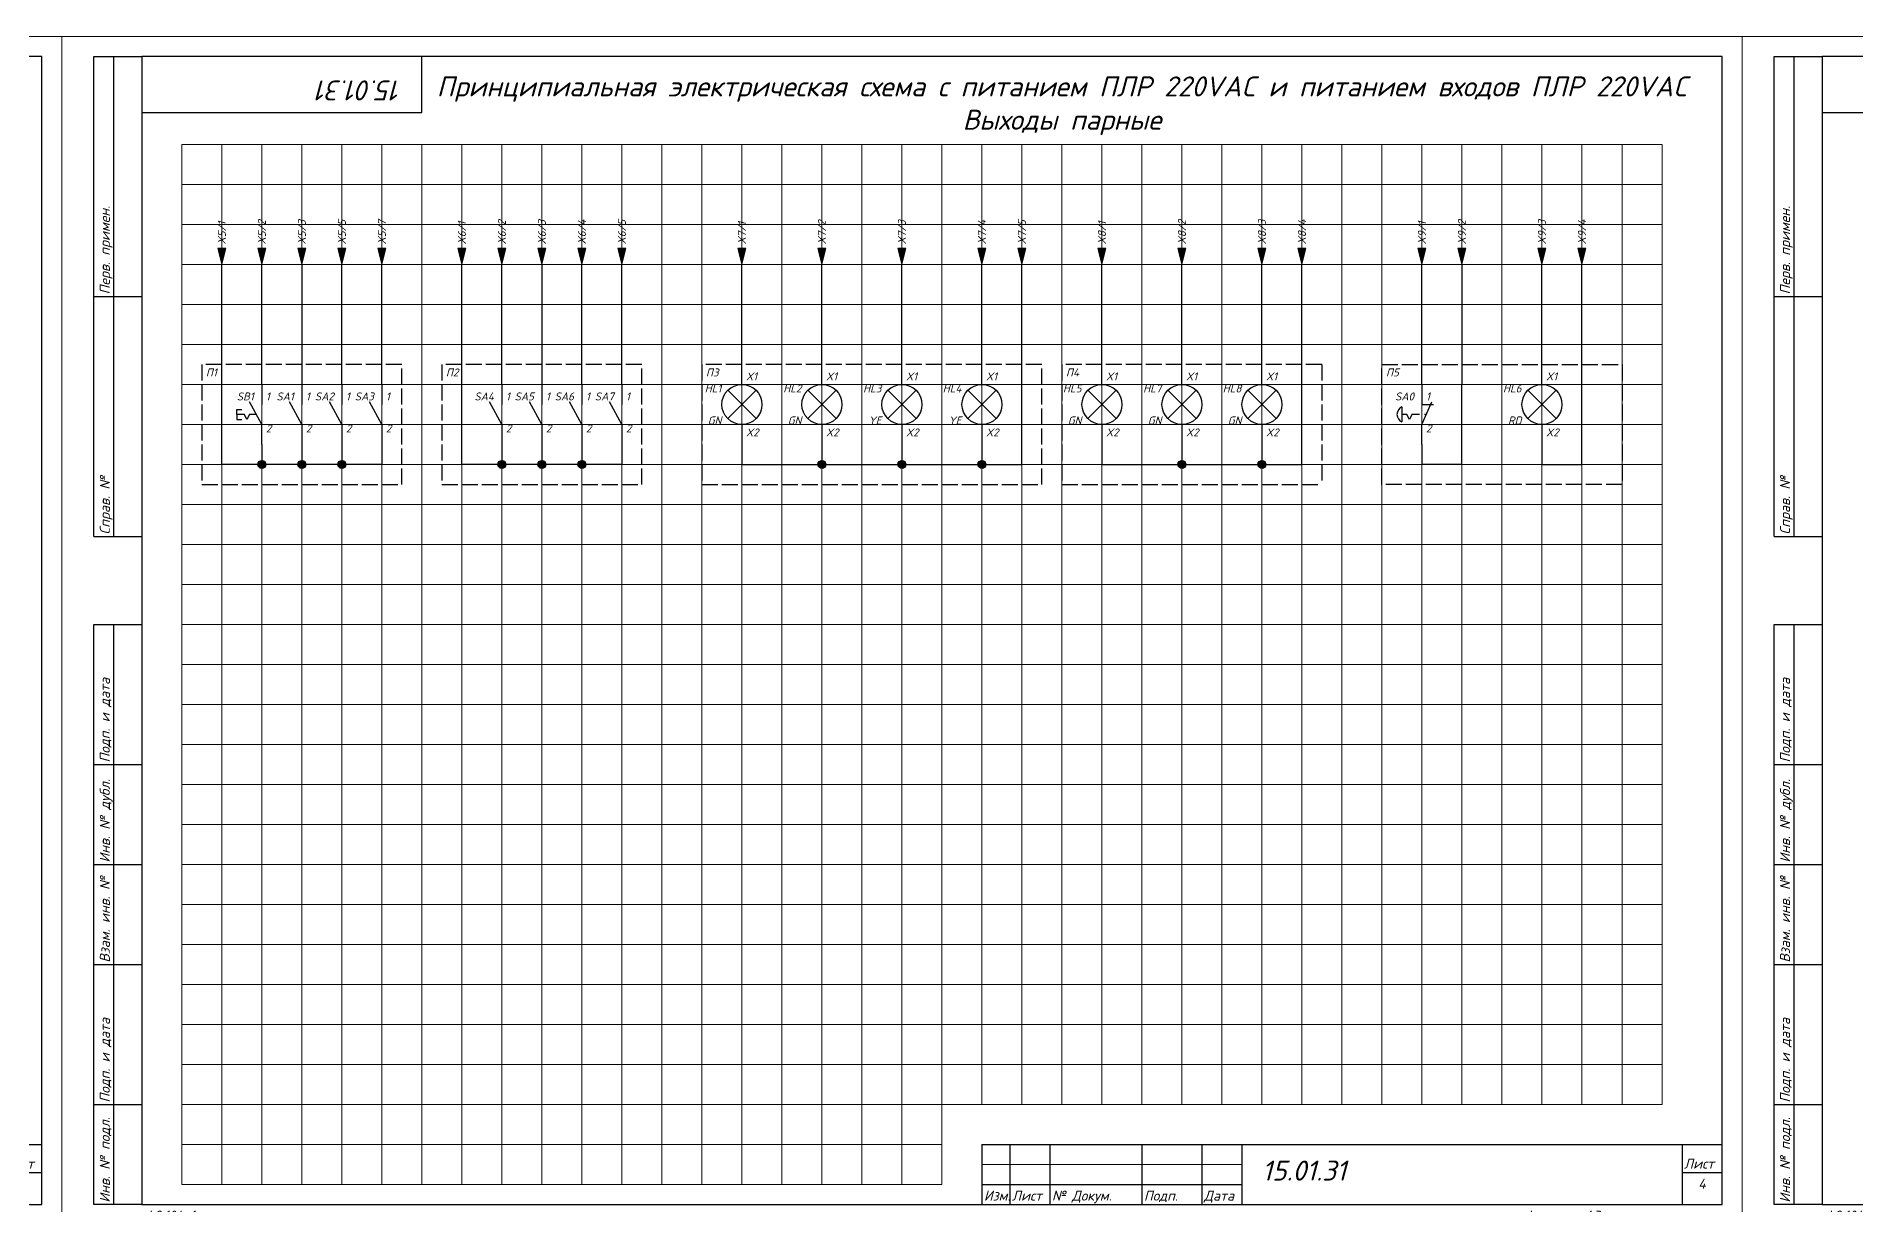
# Model space of a CAD drawing. Header units: millimetres. Extents: x 0 to 53000, y -591 to 24400.
# Drawn here: x 7153.6 to 7608.4, y 305 to 597 of the extents above; entities that cross this region are included whole.
import ezdxf
from ezdxf.enums import TextEntityAlignment as Align

# ---------------------------------------------------------------- set-up
doc = ezdxf.new("R2010")
doc.units = ezdxf.units.MM
doc.linetypes.add('Ш4х1_Гост_ЕСКД', pattern=[5, 4, -1])
for name, color, linetype, lineweight in [('4', 4, 'Continuous', 15), ('Основная', 7, 'Continuous', 30), ('Штриховая', 7, 'Ш4х1_Гост_ЕСКД', 30)]:
    doc.layers.add(name, color=color, linetype=linetype, lineweight=lineweight)
doc.layers.add('Привязки', color=2, linetype='Continuous', lineweight=0, plot=False, transparency=0.8)
doc.layers.add('рамка', color=253, linetype='Continuous', lineweight=5, transparency=0.8)
doc.styles.add('текст', font='isocpeui.ttf')

# ---------------------------------------------------------------- blocks, each defined once
blk = doc.blocks.new('*U110')
for p, q in [((8, 232), (8, 292)), ((8, 292), (20, 292)), ((13, 232), (13, 292)), ((90, 292), (90, 292)), ((90, 292), (90, 292)), ((90, 278), (90, 292)), ((90, 292), (90, 292)), ((90, 292), (90, 292)), ((90, 292), (90, 292)), ((20, 278), (90, 278)), ((8, 232), (20, 232)), ((8, 172), (8, 232)), ((13, 172), (13, 232)), ((8, 172), (20, 172)), ((8, 115), (8, 150)), ((8, 150), (20, 150)), ((13, 115), (13, 150)), ((8, 90), (8, 115)), ((8, 115), (20, 115)), ((13, 90), (13, 115)), ((8, 65), (8, 90)), ((8, 90), (20, 90)), ((13, 65), (13, 90)), ((8, 30), (8, 65)), ((8, 65), (20, 65)), ((13, 30), (13, 65)), ((8, 5), (8, 30)), ((8, 30), (20, 30)), ((13, 5), (13, 30)), ((230, 20), (415, 20)), ((230, 20), (230, 5)), ((237, 20), (237, 5)), ((247, 20), (247, 5)), ((270, 20), (270, 5)), ((285, 20), (285, 5)), ((295, 20), (295, 5)), ((405, 20), (405, 5)), ((415, 20), (415, 20)), ((415, 20), (415, 20)), ((230, 10), (295, 10)), ((405, 13), (415, 13)), ((20, 5), (8, 5)), ((230, 5), (295, 5)), ((415, 5), (415, 5)), ((415, 5), (415, 5)), ((415, 5), (415, 5)), ((415, 5), (415, 5)), ((415, 5), (415, 5)), ((415, 5), (415, 5)), ((415, 5), (415, 5))]:
    blk.add_line(p, q)
blk.add_lwpolyline([(20, 5), (415, 5), (415, 292), (20, 292)], close=True)
at = {"layer": '4'}
for p, q in [((230, 15), (295, 15)), ((415, 5), (415, 5)), ((415, 5), (415, 5)), ((415, 5), (415, 5)), ((415, 5), (415, 5)), ((415, 5), (415, 5)), ((415, 5), (415, 5)), ((415, 5), (415, 5)), ((415, 5), (415, 5)), ((415, 5), (415, 5))]:
    blk.add_line(p, q, dxfattribs=at)
at = {"layer": 'Привязки'}
blk.add_lwpolyline([(0, 0), (420, 0), (420, 297), (0, 297)], close=True, dxfattribs=at)
at = {"layer": 'рамка'}
blk.add_lwpolyline([(0, 297), (420, 297), (420, 0), (0, 0)], close=True, dxfattribs=at)
at = {"style": 'текст'}
for s, p in [('Перв. примен.', (12, 232.5)), ('Справ. №', (12, 172.5)), ('Подп. и дата', (12, 115.5)), ('Инв. № дубл.', (12, 90.5)), ('Взам. инв. №', (12, 65.5)), ('Подп. и дата', (12, 30.5)), ('Инв. № подл.', (12, 5.5))]:
    blk.add_text(s, height=2.5, rotation=90, dxfattribs=at).set_placement(p)
for s, height, p in [('Лист', 2.5, (405.5, 14)), ('Ф2.104-1.', 0.005, (20, 4.99)), ('Изм.', 2.5, (230.5, 6)), ('Лист', 2.5, (237.5, 6)), ('№ Докум.', 2.5, (247.5, 6)), ('Подп.', 2.5, (270.5, 6)), ('Дата', 2.5, (285.5, 6)), ('Разраб.', 0.0000135, (415, 5)), ('Пров.', 0.0000135, (415, 5)), ('Т.контр.', 0.0000135, (415, 5)), ('Н.контр.', 0.0000135, (415, 5)), ('Утв.', 0.0000135, (415, 5)), ('Лит.', 0.0000135, (415, 5)), ('Масса', 0.0000135, (415, 5)), ('Масштаб', 0.0000135, (415, 5)), ('Листов', 0.0000135, (415, 5)), ('Ф2.104-1а.', 2.5, (20.5, 1)), ('Формат', 2.5, (365.5, 1)), ('А3', 2.5, (380.5, 1)), ('А4', 0.025, (419.61, 0.01)), ('А2', 0.00833, (419.87, 0)), ('А1', 0.00625, (419.9, 0)), ('А0', 0.005, (419.92, 0))]:
    blk.add_text(s, height=height, dxfattribs=at).set_placement(p)
for tag, p, height in [('12', (90, 292), 0.00000373), ('13', (90, 292), 0.00000373), ('27', (90, 292), 0.00000522), ('29', (105, 249), 3.5), ('ИЗМ2', (230.5, 16), 2.5), ('ЛИСТИЗМ2', (237.5, 16), 2.5), ('№ДОКУМИЗМ2', (247.5, 16), 2.5), ('28', (415, 20), 0.0000438), ('ОБОЗНАЧЕНИЕ', (300, 11), 5), ('ИЗМ1', (230.5, 11), 2.5), ('ЛИСТИЗМ1', (237.5, 11), 2.5), ('№ДОКУМИЗМ1', (247.5, 11), 2.5), ('ПОДПИЗМ1', (270.5, 11), 2.5), ('ДАТАИЗМ1', (285.5, 11), 2.5), ('ДАТАНКОНТР', (285.5, 11), 2.5), ('ДАТАУТВ', (285.5, 6), 2.5), ('РАЗРАБ', (415, 5), 0.0000135), ('ЛИСТОВ', (415, 5), 0.0000135), ('ПРОВ', (415, 5), 0.0000135), ('ТКОНТР', (415, 5), 0.0000135), ('НКОНТР', (415, 5), 0.0000135), ('УТВ', (415, 5), 0.0000135), ('10', (415, 5), 0.0000135), ('11', (415, 5), 0.0000135), ('ПОДПИЗМ2', (415, 5), 0.0000135), ('ДАТАИЗМ2', (415, 5), 0.0000135), ('ИЗМ3', (415, 5), 0.0000135), ('ЛИСТИЗМ3', (415, 5), 0.0000135), ('№ДОКУМИЗМ3', (415, 5), 0.0000135), ('ПОДПИЗМ3', (415, 5), 0.0000135), ('ДАТАИЗМ3', (415, 5), 0.0000135), ('ИЗМ4', (415, 5), 0.0000135), ('ЛИСТИЗМ4', (415, 5), 0.0000135), ('№ДОКУМИЗМ4', (415, 5), 0.0000135), ('ПОДПИЗМ4', (415, 5), 0.0000135), ('ДАТАИЗМ4', (415, 5), 0.0000135), ('ДАТАРАЗРАБ', (415, 5), 0.0000135), ('ДАТАПРОВ', (415, 5), 0.0000135), ('ДАТАТКОНТР', (415, 5), 0.0000135)]:
    blk.add_attdef(tag, p, '', height=height, dxfattribs=at)
for tag, p, height, rotation in [('ОБОЗНАЧЕНИЕ-ВЕРХ', (85, 286), 3.5, 180), ('ПРИМЕНЯЕМОСТЬ', (19, 232.5), 2.5, 90), ('СПРАВ№', (19, 172.5), 2.5, 90), ('ДАТАУЧЁТАДУБЛ', (19, 115.5), 2.5, 90), ('ИНВ№ДУБЛ', (19, 90.5), 2.5, 90), ('ВЗАМИНВ№', (19, 65.5), 2.5, 90), ('ДАТАУЧЁТА', (19, 30.5), 2.5, 90), ('ИНВ№ПОДЛ', (19, 5.5), 2.5, 90)]:
    blk.add_attdef(tag, p, '', height=height, rotation=rotation, dxfattribs=at)
blk.add_attdef('30', text='', height=5, dxfattribs=at).set_placement((355, 34), align=Align.MIDDLE)
for tag, height, p in [('ЛИСТ', 2.5, (410, 9)), ('НАИМЕНОВАНИЕ1', 0.000027, (415, 5)), ('НАИМЕНОВАНИЕ2', 0.0000189, (415, 5)), ('НАИМЕНОВАНИЕ3', 0.0000189, (415, 5)), ('НАИМЕНОВАНИЕ4', 0.0000135, (415, 5)), ('МАССА', 0.0000189, (415, 5)), ('МАСШТАБ', 0.0000189, (415, 5)), ('МАТЕРИАЛ1', 0.0000135, (415, 5)), ('МАТЕРИАЛ2', 0.0000135, (415, 5)), ('МАТЕРИАЛ3', 0.0000135, (415, 5)), ('ПРЕДПРИЯТИЕ1', 0.0000189, (415, 5)), ('ПРЕДПРИЯТИЕ2', 0.0000189, (415, 5)), ('ПРЕДПРИЯТИЕ3', 0.0000189, (415, 5))]:
    blk.add_attdef(tag, text='', height=height, dxfattribs=at).set_placement(p, align=Align.CENTER)
for tag in ['ЛИТЕРА', 'ЛИТЕРА2', 'ЛИТЕРА3']:
    blk.add_attdef(tag, text='', height=0.0000135, dxfattribs=at).set_placement((415, 5), align=Align.RIGHT)
for tag in ['ИНДЕКС', 'ИНДЕКС2', 'ИНДЕКС3']:
    blk.add_attdef(tag, text='', height=0.0000135, dxfattribs=at).set_placement((415, 5), align=Align.TOP_LEFT)

msp = doc.modelspace()

# ---------------------------------------------------------------- hatches: boundary and pattern name
at = {"layer": 'Основная'}
h = msp.add_hatch(color=256, dxfattribs=at)
h.dxf.hatch_style = 1
h.paths.add_polyline_path([(7200, 540), (7201, 544), (7200, 544)])
h.paths.add_polyline_path([(7200, 540), (7200, 544), (7199, 544)])
h = msp.add_hatch(color=256, dxfattribs=at)
h.dxf.hatch_style = 1
h.paths.add_polyline_path([(7210, 540), (7211, 544), (7210, 544)])
h.paths.add_polyline_path([(7210, 540), (7210, 544), (7209, 544)])
h = msp.add_hatch(color=256, dxfattribs=at)
h.dxf.hatch_style = 1
h.paths.add_polyline_path([(7220, 540), (7221, 544), (7220, 544)])
h.paths.add_polyline_path([(7220, 540), (7220, 544), (7219, 544)])
h = msp.add_hatch(color=256, dxfattribs=at)
h.dxf.hatch_style = 1
h.paths.add_polyline_path([(7230, 540), (7231, 544), (7230, 544)])
h.paths.add_polyline_path([(7230, 540), (7230, 544), (7229, 544)])
h = msp.add_hatch(color=256, dxfattribs=at)
h.dxf.hatch_style = 1
h.paths.add_polyline_path([(7240, 540), (7241, 544), (7240, 544)])
h.paths.add_polyline_path([(7240, 540), (7240, 544), (7239, 544)])
h = msp.add_hatch(color=256, dxfattribs=at)
h.dxf.hatch_style = 1
h.paths.add_polyline_path([(7260, 540), (7261, 544), (7260, 544)])
h.paths.add_polyline_path([(7260, 540), (7260, 544), (7259, 544)])
h = msp.add_hatch(color=256, dxfattribs=at)
h.dxf.hatch_style = 1
h.paths.add_polyline_path([(7270, 540), (7271, 544), (7270, 544)])
h.paths.add_polyline_path([(7270, 540), (7270, 544), (7269, 544)])
h = msp.add_hatch(color=256, dxfattribs=at)
h.dxf.hatch_style = 1
h.paths.add_polyline_path([(7280, 540), (7281, 544), (7280, 544)])
h.paths.add_polyline_path([(7280, 540), (7280, 544), (7279, 544)])
h = msp.add_hatch(color=256, dxfattribs=at)
h.dxf.hatch_style = 1
h.paths.add_polyline_path([(7290, 540), (7291, 544), (7290, 544)])
h.paths.add_polyline_path([(7290, 540), (7290, 544), (7289, 544)])
h = msp.add_hatch(color=256, dxfattribs=at)
h.dxf.hatch_style = 1
h.paths.add_polyline_path([(7300, 540), (7301, 544), (7300, 544)])
h.paths.add_polyline_path([(7300, 540), (7300, 544), (7299, 544)])
h = msp.add_hatch(color=256, dxfattribs=at)
h.dxf.hatch_style = 1
h.paths.add_polyline_path([(7330, 540), (7331, 544), (7330, 544)])
h.paths.add_polyline_path([(7330, 540), (7330, 544), (7329, 544)])
h = msp.add_hatch(color=256, dxfattribs=at)
h.dxf.hatch_style = 1
h.paths.add_polyline_path([(7350, 540), (7351, 544), (7350, 544)])
h.paths.add_polyline_path([(7350, 540), (7350, 544), (7349, 544)])
h = msp.add_hatch(color=256, dxfattribs=at)
h.dxf.hatch_style = 1
h.paths.add_polyline_path([(7370, 540), (7371, 544), (7370, 544)])
h.paths.add_polyline_path([(7370, 540), (7370, 544), (7369, 544)])
h = msp.add_hatch(color=256, dxfattribs=at)
h.dxf.hatch_style = 1
h.paths.add_polyline_path([(7390, 540), (7391, 544), (7390, 544)])
h.paths.add_polyline_path([(7390, 540), (7390, 544), (7389, 544)])
h = msp.add_hatch(color=256, dxfattribs=at)
h.dxf.hatch_style = 1
h.paths.add_polyline_path([(7400, 540), (7401, 544), (7400, 544)])
h.paths.add_polyline_path([(7400, 540), (7400, 544), (7399, 544)])
h = msp.add_hatch(color=256, dxfattribs=at)
h.dxf.hatch_style = 1
h.paths.add_polyline_path([(7420, 540), (7421, 544), (7420, 544)])
h.paths.add_polyline_path([(7420, 540), (7420, 544), (7419, 544)])
h = msp.add_hatch(color=256, dxfattribs=at)
h.dxf.hatch_style = 1
h.paths.add_polyline_path([(7440, 540), (7441, 544), (7440, 544)])
h.paths.add_polyline_path([(7440, 540), (7440, 544), (7439, 544)])
h = msp.add_hatch(color=256, dxfattribs=at)
h.dxf.hatch_style = 1
h.paths.add_polyline_path([(7460, 540), (7461, 544), (7460, 544)])
h.paths.add_polyline_path([(7460, 540), (7460, 544), (7459, 544)])
h = msp.add_hatch(color=256, dxfattribs=at)
h.dxf.hatch_style = 1
h.paths.add_polyline_path([(7470, 540), (7471, 544), (7470, 544)])
h.paths.add_polyline_path([(7470, 540), (7470, 544), (7469, 544)])
h = msp.add_hatch(color=256, dxfattribs=at)
h.dxf.hatch_style = 1
h.paths.add_polyline_path([(7500, 540), (7501, 544), (7500, 544)])
h.paths.add_polyline_path([(7500, 540), (7500, 544), (7499, 544)])
h = msp.add_hatch(color=256, dxfattribs=at)
h.dxf.hatch_style = 1
h.paths.add_polyline_path([(7510, 540), (7511, 544), (7510, 544)])
h.paths.add_polyline_path([(7510, 540), (7510, 544), (7509, 544)])
h = msp.add_hatch(color=256, dxfattribs=at)
h.dxf.hatch_style = 1
h.paths.add_polyline_path([(7530, 540), (7531, 544), (7530, 544)])
h.paths.add_polyline_path([(7530, 540), (7530, 544), (7529, 544)])
h = msp.add_hatch(color=256, dxfattribs=at)
h.dxf.hatch_style = 1
h.paths.add_polyline_path([(7540, 540), (7541, 544), (7540, 544)])
h.paths.add_polyline_path([(7540, 540), (7540, 544), (7539, 544)])
h = msp.add_hatch(color=256, dxfattribs=at)
h.dxf.hatch_style = 1
h.paths.add_polyline_path([(7210, 490), (7210, 491, 0.414213562), (7209, 490)])
h.paths.add_polyline_path([(7211, 490, 0.414213562), (7210, 491), (7210, 490)])
h.paths.add_polyline_path([(7209, 490, 0.414213562), (7210, 489), (7210, 490)])
h.paths.add_polyline_path([(7210, 490), (7210, 489, 0.414213562), (7211, 490)])
h = msp.add_hatch(color=256, dxfattribs=at)
h.dxf.hatch_style = 1
h.paths.add_polyline_path([(7220, 490), (7220, 491, 0.414213562), (7219, 490)])
h.paths.add_polyline_path([(7221, 490, 0.414213562), (7220, 491), (7220, 490)])
h.paths.add_polyline_path([(7219, 490, 0.414213562), (7220, 489), (7220, 490)])
h.paths.add_polyline_path([(7220, 490), (7220, 489, 0.414213562), (7221, 490)])
h = msp.add_hatch(color=256, dxfattribs=at)
h.dxf.hatch_style = 1
h.paths.add_polyline_path([(7230, 490), (7230, 491, 0.414213562), (7229, 490)])
h.paths.add_polyline_path([(7231, 490, 0.414213562), (7230, 491), (7230, 490)])
h.paths.add_polyline_path([(7229, 490, 0.414213562), (7230, 489), (7230, 490)])
h.paths.add_polyline_path([(7230, 490), (7230, 489, 0.414213562), (7231, 490)])
h = msp.add_hatch(color=256, dxfattribs=at)
h.dxf.hatch_style = 1
h.paths.add_polyline_path([(7270, 490), (7270, 491, 0.414213562), (7269, 490)])
h.paths.add_polyline_path([(7271, 490, 0.414213562), (7270, 491), (7270, 490)])
h.paths.add_polyline_path([(7269, 490, 0.414213562), (7270, 489), (7270, 490)])
h.paths.add_polyline_path([(7270, 490), (7270, 489, 0.414213562), (7271, 490)])
h = msp.add_hatch(color=256, dxfattribs=at)
h.dxf.hatch_style = 1
h.paths.add_polyline_path([(7280, 490), (7280, 491, 0.414213562), (7279, 490)])
h.paths.add_polyline_path([(7281, 490, 0.414213562), (7280, 491), (7280, 490)])
h.paths.add_polyline_path([(7279, 490, 0.414213562), (7280, 489), (7280, 490)])
h.paths.add_polyline_path([(7280, 490), (7280, 489, 0.414213562), (7281, 490)])
h = msp.add_hatch(color=256, dxfattribs=at)
h.dxf.hatch_style = 1
h.paths.add_polyline_path([(7290, 490), (7290, 491, 0.414213562), (7289, 490)])
h.paths.add_polyline_path([(7291, 490, 0.414213562), (7290, 491), (7290, 490)])
h.paths.add_polyline_path([(7289, 490, 0.414213562), (7290, 489), (7290, 490)])
h.paths.add_polyline_path([(7290, 490), (7290, 489, 0.414213562), (7291, 490)])
h = msp.add_hatch(color=256, dxfattribs=at)
h.dxf.hatch_style = 1
h.paths.add_polyline_path([(7350, 490), (7350, 491, 0.414213562), (7349, 490)])
h.paths.add_polyline_path([(7351, 490, 0.414213562), (7350, 491), (7350, 490)])
h.paths.add_polyline_path([(7349, 490, 0.414213562), (7350, 489), (7350, 490)])
h.paths.add_polyline_path([(7350, 490), (7350, 489, 0.414213562), (7351, 490)])
h = msp.add_hatch(color=256, dxfattribs=at)
h.dxf.hatch_style = 1
h.paths.add_polyline_path([(7370, 490), (7370, 491, 0.414213562), (7369, 490)])
h.paths.add_polyline_path([(7371, 490, 0.414213562), (7370, 491), (7370, 490)])
h.paths.add_polyline_path([(7369, 490, 0.414213562), (7370, 489), (7370, 490)])
h.paths.add_polyline_path([(7370, 490), (7370, 489, 0.414213562), (7371, 490)])
h = msp.add_hatch(color=256, dxfattribs=at)
h.dxf.hatch_style = 1
h.paths.add_polyline_path([(7390, 490), (7390, 491, 0.414213562), (7389, 490)])
h.paths.add_polyline_path([(7391, 490, 0.414213562), (7390, 491), (7390, 490)])
h.paths.add_polyline_path([(7389, 490, 0.414213562), (7390, 489), (7390, 490)])
h.paths.add_polyline_path([(7390, 490), (7390, 489, 0.414213562), (7391, 490)])
h = msp.add_hatch(color=256, dxfattribs=at)
h.dxf.hatch_style = 1
h.paths.add_polyline_path([(7440, 490), (7440, 491, 0.414213562), (7439, 490)])
h.paths.add_polyline_path([(7441, 490, 0.414213562), (7440, 491), (7440, 490)])
h.paths.add_polyline_path([(7439, 490, 0.414213562), (7440, 489), (7440, 490)])
h.paths.add_polyline_path([(7440, 490), (7440, 489, 0.414213562), (7441, 490)])
h = msp.add_hatch(color=256, dxfattribs=at)
h.dxf.hatch_style = 1
h.paths.add_polyline_path([(7460, 490), (7460, 491, 0.414213562), (7459, 490)])
h.paths.add_polyline_path([(7461, 490, 0.414213562), (7460, 491), (7460, 490)])
h.paths.add_polyline_path([(7459, 490, 0.414213562), (7460, 489), (7460, 490)])
h.paths.add_polyline_path([(7460, 490), (7460, 489, 0.414213562), (7461, 490)])

# ---------------------------------------------------------------- linework, layer by layer
for p, q in [((7199, 544), (7200, 540)), ((7201, 544), (7199, 544)), ((7200, 540), (7201, 544)), ((7209, 544), (7210, 540)), ((7211, 544), (7209, 544)), ((7210, 540), (7211, 544)), ((7219, 544), (7220, 540)), ((7221, 544), (7219, 544)), ((7220, 540), (7221, 544)), ((7229, 544), (7230, 540)), ((7231, 544), (7229, 544)), ((7230, 540), (7231, 544)), ((7239, 544), (7240, 540)), ((7241, 544), (7239, 544)), ((7240, 540), (7241, 544)), ((7259, 544), (7260, 540)), ((7261, 544), (7259, 544)), ((7260, 540), (7261, 544)), ((7269, 544), (7270, 540)), ((7271, 544), (7269, 544)), ((7270, 540), (7271, 544)), ((7279, 544), (7280, 540)), ((7281, 544), (7279, 544)), ((7280, 540), (7281, 544)), ((7289, 544), (7290, 540)), ((7291, 544), (7289, 544)), ((7290, 540), (7291, 544)), ((7299, 544), (7300, 540)), ((7301, 544), (7299, 544)), ((7300, 540), (7301, 544)), ((7329, 544), (7330, 540)), ((7331, 544), (7329, 544)), ((7330, 540), (7331, 544)), ((7349, 544), (7350, 540)), ((7351, 544), (7349, 544)), ((7350, 540), (7351, 544)), ((7369, 544), (7370, 540)), ((7371, 544), (7369, 544)), ((7370, 540), (7371, 544)), ((7389, 544), (7390, 540)), ((7391, 544), (7389, 544)), ((7390, 540), (7391, 544)), ((7399, 544), (7400, 540)), ((7401, 544), (7399, 544)), ((7400, 540), (7401, 544)), ((7419, 544), (7420, 540)), ((7421, 544), (7419, 544)), ((7420, 540), (7421, 544)), ((7439, 544), (7440, 540)), ((7441, 544), (7439, 544)), ((7440, 540), (7441, 544)), ((7459, 544), (7460, 540)), ((7461, 544), (7459, 544)), ((7460, 540), (7461, 544)), ((7469, 544), (7470, 540)), ((7471, 544), (7469, 544)), ((7470, 540), (7471, 544)), ((7499, 544), (7500, 540)), ((7501, 544), (7499, 544)), ((7500, 540), (7501, 544)), ((7509, 544), (7510, 540)), ((7511, 544), (7509, 544)), ((7510, 540), (7511, 544)), ((7529, 544), (7530, 540)), ((7531, 544), (7529, 544)), ((7530, 540), (7531, 544)), ((7539, 544), (7540, 540)), ((7541, 544), (7539, 544)), ((7540, 540), (7541, 544)), ((7200, 490), (7200, 540)), ((7210, 535), (7210, 540)), ((7220, 540), (7220, 510)), ((7230, 510), (7230, 540)), ((7240, 535), (7240, 540)), ((7260, 490), (7260, 540)), ((7270, 535), (7270, 540)), ((7280, 540), (7280, 510)), ((7290, 510), (7290, 540)), ((7300, 535), (7300, 540)), ((7330, 510), (7330, 540)), ((7350, 510), (7350, 540)), ((7370, 510), (7370, 540)), ((7390, 510), (7390, 540)), ((7400, 520), (7400, 540)), ((7420, 510), (7420, 540)), ((7440, 510), (7440, 540)), ((7460, 510), (7460, 540)), ((7470, 520), (7470, 540)), ((7500, 530), (7500, 540)), ((7510, 540), (7510, 510)), ((7530, 530), (7530, 540)), ((7540, 510), (7540, 540)), ((7210, 530), (7210, 535)), ((7240, 530), (7240, 535)), ((7270, 530), (7270, 535)), ((7300, 530), (7300, 535)), ((7210, 510), (7210, 530)), ((7240, 510), (7240, 530)), ((7270, 510), (7270, 530)), ((7300, 510), (7300, 530)), ((7500, 510), (7500, 530)), ((7530, 510), (7530, 530)), ((7400, 490), (7400, 520)), ((7470, 490), (7470, 520)), ((7210, 510), (7210, 505)), ((7220, 510), (7220, 505)), ((7230, 510), (7230, 505)), ((7240, 510), (7240, 505)), ((7270, 510), (7270, 505)), ((7280, 510), (7280, 505)), ((7290, 510), (7290, 505)), ((7300, 510), (7300, 505)), ((7500, 510), (7500, 505)), ((7510, 490), (7510, 510)), ((7540, 490), (7540, 510)), ((7210, 500), (7206.875, 505.625)), ((7220, 500), (7216.875, 505.625)), ((7230, 500), (7226.875, 505.625)), ((7240, 500), (7236.875, 505.625)), ((7270, 500), (7266.875, 505.625)), ((7280, 500), (7276.875, 505.625)), ((7290, 500), (7286.875, 505.625)), ((7300, 500), (7296.875, 505.625)), ((7326.46447, 508.53553), (7333.53553, 501.46447)), ((7326.46447, 501.46447), (7333.53553, 508.53553)), ((7346.46447, 508.53553), (7353.53553, 501.46447)), ((7346.46447, 501.46447), (7353.53553, 508.53553)), ((7366.46447, 508.53553), (7373.53553, 501.46447)), ((7366.46447, 501.46447), (7373.53553, 508.53553)), ((7386.46447, 508.53553), (7393.53553, 501.46447)), ((7386.46447, 501.46447), (7393.53553, 508.53553)), ((7416.46447, 508.53553), (7423.53553, 501.46447)), ((7416.46447, 501.46447), (7423.53553, 508.53553)), ((7436.46447, 508.53553), (7443.53553, 501.46447)), ((7436.46447, 501.46447), (7443.53553, 508.53553)), ((7456.46447, 508.53553), (7463.53553, 501.46447)), ((7456.46447, 501.46447), (7463.53553, 508.53553)), ((7500, 500), (7502.5, 505.625)), ((7500, 505), (7502.8678, 505)), ((7526.46447, 508.53553), (7533.53553, 501.46447)), ((7526.46447, 501.46447), (7533.53553, 508.53553)), ((7203.75, 503.75), (7205, 503.75)), ((7203.75, 502.5), (7203.75, 503.75)), ((7205.625, 502.5), (7203.75, 502.5)), ((7203.75, 502.5), (7203.75, 501.25)), ((7203.75, 501.25), (7205, 501.25)), ((7206.25, 501.25), (7205.625, 502.5)), ((7206.875, 502.5), (7206.25, 501.25)), ((7208.61111, 502.5), (7206.875, 502.5)), ((7495, 504.375), (7495, 500.625)), ((7496.25, 502.5), (7495, 502.5)), ((7496.875, 501.25), (7496.25, 502.5)), ((7497.5, 502.5), (7496.875, 501.25)), ((7499.375, 502.5), (7497.5, 502.5)), ((7501.11111, 502.5), (7500.625, 502.5)), ((7210, 495), (7210, 500)), ((7220, 500), (7220, 495)), ((7230, 500), (7230, 495)), ((7240, 500), (7240, 495)), ((7270, 500), (7270, 495)), ((7280, 500), (7280, 495)), ((7290, 500), (7290, 495)), ((7300, 500), (7300, 495)), ((7330, 500), (7330, 495)), ((7350, 500), (7350, 495)), ((7370, 500), (7370, 495)), ((7390, 500), (7390, 495)), ((7420, 500), (7420, 495)), ((7440, 500), (7440, 495)), ((7460, 500), (7460, 495)), ((7500, 495), (7500, 500)), ((7530, 500), (7530, 495)), ((7210, 495), (7210, 490)), ((7220, 495), (7220, 490)), ((7230, 495), (7230, 490)), ((7240, 495), (7240, 490)), ((7270, 495), (7270, 490)), ((7280, 495), (7280, 490)), ((7290, 495), (7290, 490)), ((7300, 495), (7300, 490)), ((7330, 495), (7330, 490)), ((7350, 495), (7350, 490)), ((7370, 495), (7370, 490)), ((7390, 495), (7390, 490)), ((7420, 495), (7420, 490)), ((7440, 495), (7440, 490)), ((7460, 495), (7460, 490)), ((7500, 495), (7500, 490)), ((7530, 495), (7530, 490)), ((7240, 490), (7200, 490)), ((7300, 490), (7260, 490)), ((7330, 490), (7400, 490)), ((7420, 490), (7470, 490)), ((7510, 490), (7500, 490)), ((7530, 490), (7540, 490))]:
    msp.add_line(p, q, dxfattribs=at)
for centre, radius in [((7330, 505), 5), ((7350, 505), 5), ((7370, 505), 5), ((7390, 505), 5), ((7420, 505), 5), ((7440, 505), 5), ((7460, 505), 5), ((7530, 505), 5), ((7210, 490), 1), ((7220, 490), 1), ((7230, 490), 1), ((7270, 490), 1), ((7280, 490), 1), ((7290, 490), 1), ((7350, 490), 1), ((7370, 490), 1), ((7390, 490), 1), ((7440, 490), 1), ((7460, 490), 1)]:
    msp.add_circle(centre, radius, dxfattribs=at)
msp.add_arc((7495.78125, 502.5), 2.03125, 112.6198649, 247.3801351, dxfattribs=at)
at = {"layer": 'Привязки'}
for p, q in [((7190, 570), (7560, 570)), ((7190, 310), (7190, 570)), ((7200, 570), (7200, 310)), ((7210, 570), (7210, 310)), ((7220, 570), (7220, 310)), ((7230, 570), (7230, 310)), ((7240, 570), (7240, 310)), ((7250, 570), (7250, 310)), ((7260, 570), (7260, 310)), ((7270, 570), (7270, 310)), ((7280, 570), (7280, 310)), ((7290, 570), (7290, 310)), ((7300, 570), (7300, 310)), ((7310, 570), (7310, 310)), ((7320, 570), (7320, 310)), ((7330, 570), (7330, 310)), ((7340, 570), (7340, 310)), ((7350, 570), (7350, 310)), ((7360, 570), (7360, 310)), ((7370, 570), (7370, 310)), ((7380, 570), (7380, 330)), ((7390, 570), (7390, 330)), ((7400, 570), (7400, 330)), ((7410, 570), (7410, 330)), ((7420, 570), (7420, 330)), ((7430, 570), (7430, 330)), ((7440, 570), (7440, 330)), ((7450, 570), (7450, 330)), ((7460, 570), (7460, 330)), ((7470, 570), (7470, 330)), ((7480, 570), (7480, 330)), ((7490, 570), (7490, 330)), ((7500, 570), (7500, 330)), ((7510, 570), (7510, 330)), ((7520, 570), (7520, 330)), ((7530, 570), (7530, 330)), ((7540, 570), (7540, 330)), ((7550, 570), (7550, 330)), ((7560, 570), (7560, 330)), ((7190, 560), (7560, 560)), ((7190, 550), (7560, 550)), ((7190, 540), (7560, 540)), ((7190, 530), (7560, 530)), ((7190, 520), (7560, 520)), ((7190, 510), (7560, 510)), ((7190, 500), (7560, 500)), ((7190, 490), (7560, 490)), ((7190, 480), (7560, 480)), ((7190, 470), (7560, 470)), ((7190, 460), (7560, 460)), ((7190, 450), (7560, 450)), ((7190, 440), (7560, 440)), ((7190, 430), (7560, 430)), ((7190, 420), (7560, 420)), ((7190, 410), (7560, 410)), ((7190, 400), (7560, 400)), ((7190, 390), (7560, 390)), ((7190, 380), (7560, 380)), ((7190, 370), (7560, 370)), ((7190, 360), (7560, 360)), ((7190, 350), (7560, 350)), ((7190, 340), (7560, 340)), ((7190, 330), (7380, 330)), ((7560, 330), (7380, 330)), ((7380, 330), (7380, 310)), ((7190, 320), (7380, 320)), ((7380, 310), (7190, 310))]:
    msp.add_line(p, q, dxfattribs=at)
at = {"layer": 'Штриховая'}
for p, q in [((7245, 515), (7195, 515)), ((7195, 515), (7195, 485)), ((7245, 485), (7245, 515)), ((7305, 515), (7255, 515)), ((7255, 515), (7255, 485)), ((7305, 485), (7305, 515)), ((7320, 515), (7320, 485)), ((7405, 515), (7320, 515)), ((7405, 485), (7405, 515)), ((7410, 515), (7410, 485)), ((7475, 515), (7410, 515)), ((7475, 515), (7475, 485)), ((7490, 515), (7550, 515)), ((7490, 485), (7490, 515)), ((7550, 515), (7550, 485)), ((7195, 485), (7245, 485)), ((7255, 485), (7305, 485)), ((7320, 485), (7405, 485)), ((7410, 485), (7475, 485)), ((7550, 485), (7490, 485))]:
    msp.add_line(p, q, dxfattribs=at)

# ---------------------------------------------------------------- block references
ref = msp.add_blockref('*U110', (6740, 300))
ref.add_attrib('ОБОЗНАЧЕНИЕ', '15.01.31', (7040, 311), dxfattribs={"height": 5, "style": 'текст'})
ref.add_attrib('ОБОЗНАЧЕНИЕ-ВЕРХ', '15.01.31', (6825, 586), dxfattribs={"height": 5, "rotation": 180, "style": 'текст'})
ref.add_attrib('НАИМЕНОВАНИЕ1', 'Система', dxfattribs={"height": 0.0000189, "style": 'текст'}).set_placement((7154.99954, 305.00017), align=Align.CENTER)
ref.add_attrib('НАИМЕНОВАНИЕ2', 'автоматического управления', dxfattribs={"height": 0.0000189, "style": 'текст'}).set_placement((7154.99954, 305.00014), align=Align.CENTER)
ref.add_attrib('НАИМЕНОВАНИЕ3', 'уровнем', dxfattribs={"height": 0.0000189, "style": 'текст'}).set_placement((7154.99954, 305.00011), align=Align.CENTER)
ref.add_attrib('РАЗРАБ', 'Соловьев И. П.', (7154.99909, 305.00014), dxfattribs={"height": 0.0000108, "style": 'текст'})
ref.add_attrib('ЛИСТОВ', '3', (7154.99992, 305.00009), dxfattribs={"height": 0.0000135, "style": 'текст'})
ref.add_attrib('ЛИСТ', '3', dxfattribs={"height": 2.5, "style": 'текст'}).set_placement((7150, 309), align=Align.CENTER)
ref.add_attrib('МАТЕРИАЛ2', 'Принципиальная электрическая схема', dxfattribs={"height": 0.0000135, "style": 'текст'}).set_placement((7154.99954, 305.00003), align=Align.CENTER)
ref.add_attrib('ПРЕДПРИЯТИЕ1', 'ФГБОУ ДПО "Институт', dxfattribs={"height": 0.0000108, "style": 'текст'}).set_placement((7154.99986, 305.00006), align=Align.CENTER)
ref.add_attrib('ПРЕДПРИЯТИЕ2', 'развития профессионального', dxfattribs={"height": 0.0000108, "style": 'текст'}).set_placement((7154.99986, 305.00003), align=Align.CENTER)
ref.add_attrib('ПРЕДПРИЯТИЕ3', 'образования"', dxfattribs={"height": 0.0000108, "style": 'текст'}).set_placement((7154.99986, 305.00001), align=Align.CENTER)
ref = msp.add_blockref('*U110', (7160, 300))
ref.add_attrib('ОБОЗНАЧЕНИЕ', '15.01.31', (7460, 311), dxfattribs={"height": 5, "style": 'текст'})
ref.add_attrib('ОБОЗНАЧЕНИЕ-ВЕРХ', '15.01.31', (7245, 586), dxfattribs={"height": 5, "rotation": 180, "style": 'текст'})
ref.add_attrib('НАИМЕНОВАНИЕ1', 'Система', dxfattribs={"height": 0.0000189, "style": 'текст'}).set_placement((7574.99954, 305.00017), align=Align.CENTER)
ref.add_attrib('НАИМЕНОВАНИЕ2', 'автоматического управления', dxfattribs={"height": 0.0000189, "style": 'текст'}).set_placement((7574.99954, 305.00014), align=Align.CENTER)
ref.add_attrib('НАИМЕНОВАНИЕ3', 'уровнем', dxfattribs={"height": 0.0000189, "style": 'текст'}).set_placement((7574.99954, 305.00011), align=Align.CENTER)
ref.add_attrib('РАЗРАБ', 'Соловьев И. П.', (7574.99909, 305.00014), dxfattribs={"height": 0.0000108, "style": 'текст'})
ref.add_attrib('ЛИСТОВ', '3', (7574.99992, 305.00009), dxfattribs={"height": 0.0000135, "style": 'текст'})
ref.add_attrib('ЛИСТ', '4', dxfattribs={"height": 2.5, "style": 'текст'}).set_placement((7570, 309), align=Align.CENTER)
ref.add_attrib('МАТЕРИАЛ2', 'Принципиальная электрическая схема', dxfattribs={"height": 0.0000135, "style": 'текст'}).set_placement((7574.99954, 305.00003), align=Align.CENTER)
ref.add_attrib('ПРЕДПРИЯТИЕ1', 'ФГБОУ ДПО "Институт', dxfattribs={"height": 0.0000108, "style": 'текст'}).set_placement((7574.99986, 305.00006), align=Align.CENTER)
ref.add_attrib('ПРЕДПРИЯТИЕ2', 'развития профессионального', dxfattribs={"height": 0.0000108, "style": 'текст'}).set_placement((7574.99986, 305.00003), align=Align.CENTER)
ref.add_attrib('ПРЕДПРИЯТИЕ3', 'образования"', dxfattribs={"height": 0.0000108, "style": 'текст'}).set_placement((7574.99986, 305.00001), align=Align.CENTER)
ref = msp.add_blockref('*U110', (7580, 300))
ref.add_attrib('ОБОЗНАЧЕНИЕ', '15.01.31', (7880, 311), dxfattribs={"height": 5, "style": 'текст'})
ref.add_attrib('ОБОЗНАЧЕНИЕ-ВЕРХ', '15.01.31', (7665, 586), dxfattribs={"height": 5, "rotation": 180, "style": 'текст'})
ref.add_attrib('НАИМЕНОВАНИЕ1', 'Система', dxfattribs={"height": 0.0000189, "style": 'текст'}).set_placement((7994.99954, 305.00017), align=Align.CENTER)
ref.add_attrib('НАИМЕНОВАНИЕ2', 'автоматического управления', dxfattribs={"height": 0.0000189, "style": 'текст'}).set_placement((7994.99954, 305.00014), align=Align.CENTER)
ref.add_attrib('НАИМЕНОВАНИЕ3', 'уровнем', dxfattribs={"height": 0.0000189, "style": 'текст'}).set_placement((7994.99954, 305.00011), align=Align.CENTER)
ref.add_attrib('РАЗРАБ', 'Соловьев И. П.', (7994.99909, 305.00014), dxfattribs={"height": 0.0000108, "style": 'текст'})
ref.add_attrib('ЛИСТОВ', '3', (7994.99992, 305.00009), dxfattribs={"height": 0.0000135, "style": 'текст'})
ref.add_attrib('ЛИСТ', '5', dxfattribs={"height": 2.5, "style": 'текст'}).set_placement((7990, 309), align=Align.CENTER)
ref.add_attrib('МАТЕРИАЛ2', 'Принципиальная электрическая схема', dxfattribs={"height": 0.0000135, "style": 'текст'}).set_placement((7994.99954, 305.00003), align=Align.CENTER)
ref.add_attrib('ПРЕДПРИЯТИЕ1', 'ФГБОУ ДПО "Институт', dxfattribs={"height": 0.0000108, "style": 'текст'}).set_placement((7994.99986, 305.00006), align=Align.CENTER)
ref.add_attrib('ПРЕДПРИЯТИЕ2', 'развития профессионального', dxfattribs={"height": 0.0000108, "style": 'текст'}).set_placement((7994.99986, 305.00003), align=Align.CENTER)
ref.add_attrib('ПРЕДПРИЯТИЕ3', 'образования"', dxfattribs={"height": 0.0000108, "style": 'текст'}).set_placement((7994.99986, 305.00001), align=Align.CENTER)

# ---------------------------------------------------------------- texts
at = {"layer": 'Основная', "style": 'текст'}
for s, width, heights, insert, char_height, attachment_point in [('Принципиальная электрическая схема с питанием ПЛР 220VAC и питанием входов ПЛР 220VAC\\PВыходы парные', 333.9398066, [15.99579], (7410.0001, 586.99998), 5, 2), ('X1', 3, [0], (7331, 511), 2, 7), ('X1', 3, [0], (7351, 511), 2, 7), ('X1', 3, [0], (7371, 511), 2, 7), ('X1', 3, [0], (7391, 511), 2, 7), ('X1', 3, [0], (7421, 511), 2, 7), ('X1', 3, [0], (7441, 511), 2, 7), ('X1', 3, [0], (7461, 511), 2, 7), ('X1', 3, [0], (7531, 511), 2, 7), ('1', 3, [0], (7211, 506), 2, 7), ('1', 3, [0], (7221, 506), 2, 7), ('1', 3, [0], (7231, 506), 2, 7), ('1', 3, [0], (7241, 506), 2, 7), ('1', 3, [0], (7271, 506), 2, 7), ('1', 3, [0], (7281, 506), 2, 7), ('1', 3, [0], (7291, 506), 2, 7), ('1', 3, [0], (7301, 506), 2, 7), ('1', 3, [0], (7501, 506), 2, 7), ('2', 3, [0], (7211, 498), 2, 7), ('2', 3, [0], (7221, 498), 2, 7), ('2', 3, [0], (7231, 498), 2, 7), ('2', 3, [0], (7241, 498), 2, 7), ('2', 3, [0], (7271, 498), 2, 7), ('2', 3, [0], (7281, 498), 2, 7), ('2', 3, [0], (7291, 498), 2, 7), ('2', 3, [0], (7301, 498), 2, 7), ('X2', 3, [0], (7331, 497), 2, 7), ('X2', 3, [0], (7351, 497), 2, 7), ('X2', 3, [0], (7371, 497), 2, 7), ('X2', 3, [0], (7391, 497), 2, 7), ('X2', 3, [0], (7421, 497), 2, 7), ('X2', 3, [0], (7441, 497), 2, 7), ('X2', 3, [0], (7461, 497), 2, 7), ('2', 3, [0], (7501, 498), 2, 7), ('X2', 3, [0], (7531, 497), 2, 7)]:
    msp.add_mtext_dynamic_manual_height_columns(s, width=width, gutter_width=200, heights=heights, dxfattribs=dict(at, insert=insert, char_height=char_height, attachment_point=attachment_point))
at = {"layer": 'Основная', "char_height": 2, "attachment_point": 1, "rotation": 90, "style": 'текст'}
for s, insert in [('X5/1', (7199, 545)), ('X5/2', (7209, 545)), ('X5/3', (7219, 545)), ('X5/5', (7229, 545)), ('X5/7', (7239, 545)), ('X6/1', (7259, 545)), ('X6/2', (7269, 545)), ('X6/3', (7279, 545)), ('X6/4', (7289, 545)), ('X6/5', (7299, 545)), ('X7/1', (7329, 545)), ('X7/2', (7349, 545)), ('X7/3', (7369, 545)), ('X7/4', (7389, 545)), ('X7/5', (7399, 545)), ('X8/1', (7419, 545)), ('X8/2', (7439, 545)), ('X8/3', (7459, 545)), ('X8/4', (7469, 545)), ('X9/1', (7499, 545)), ('X9/2', (7509, 545)), ('X9/3', (7529, 545)), ('X9/4', (7539, 545))]:
    msp.add_mtext_dynamic_manual_height_columns(s, width=5.8793103, gutter_width=200, heights=[0], dxfattribs=dict(at, insert=insert))
at = {"layer": 'Основная', "char_height": 2, "width": 3.8793103, "style": 'текст'}
for s, insert, attachment_point in [('П1', (7196, 512), 7), ('П2', (7256, 512), 7), ('П3', (7321, 512), 7), ('П4', (7411, 512), 7), ('П5', (7491, 512), 7), ('HL1', (7324.87931, 508), 9), ('HL2', (7344.87931, 508), 9), ('HL3', (7364.87931, 508), 9), ('HL4', (7384.87931, 508), 9), ('HL5', (7414.87931, 508), 9), ('HL7', (7434.87931, 508), 9), ('HL8', (7454.87931, 508), 9), ('HL6', (7524.87931, 508), 9), ('SB1', (7208, 506), 9), ('SА1', (7218, 506), 9), ('SА2', (7228, 506), 9), ('SА3', (7238, 506), 9), ('SА4', (7268, 506), 9), ('SА5', (7278, 506), 9), ('SА6', (7288, 506), 9), ('SА7', (7298, 506), 9), ('SА0', (7498, 506), 9), ('GN', (7324.87931, 500), 9), ('GN', (7344.87931, 500), 9), ('YE', (7364.87931, 500), 9), ('YE', (7384.87931, 500), 9), ('GN', (7414.87931, 500), 9), ('GN', (7434.87931, 500), 9), ('GN', (7454.87931, 500), 9), ('RD', (7524.87931, 500), 9)]:
    msp.add_mtext(s, dxfattribs=dict(at, insert=insert, attachment_point=attachment_point))

doc.saveas('drawing.dxf')
